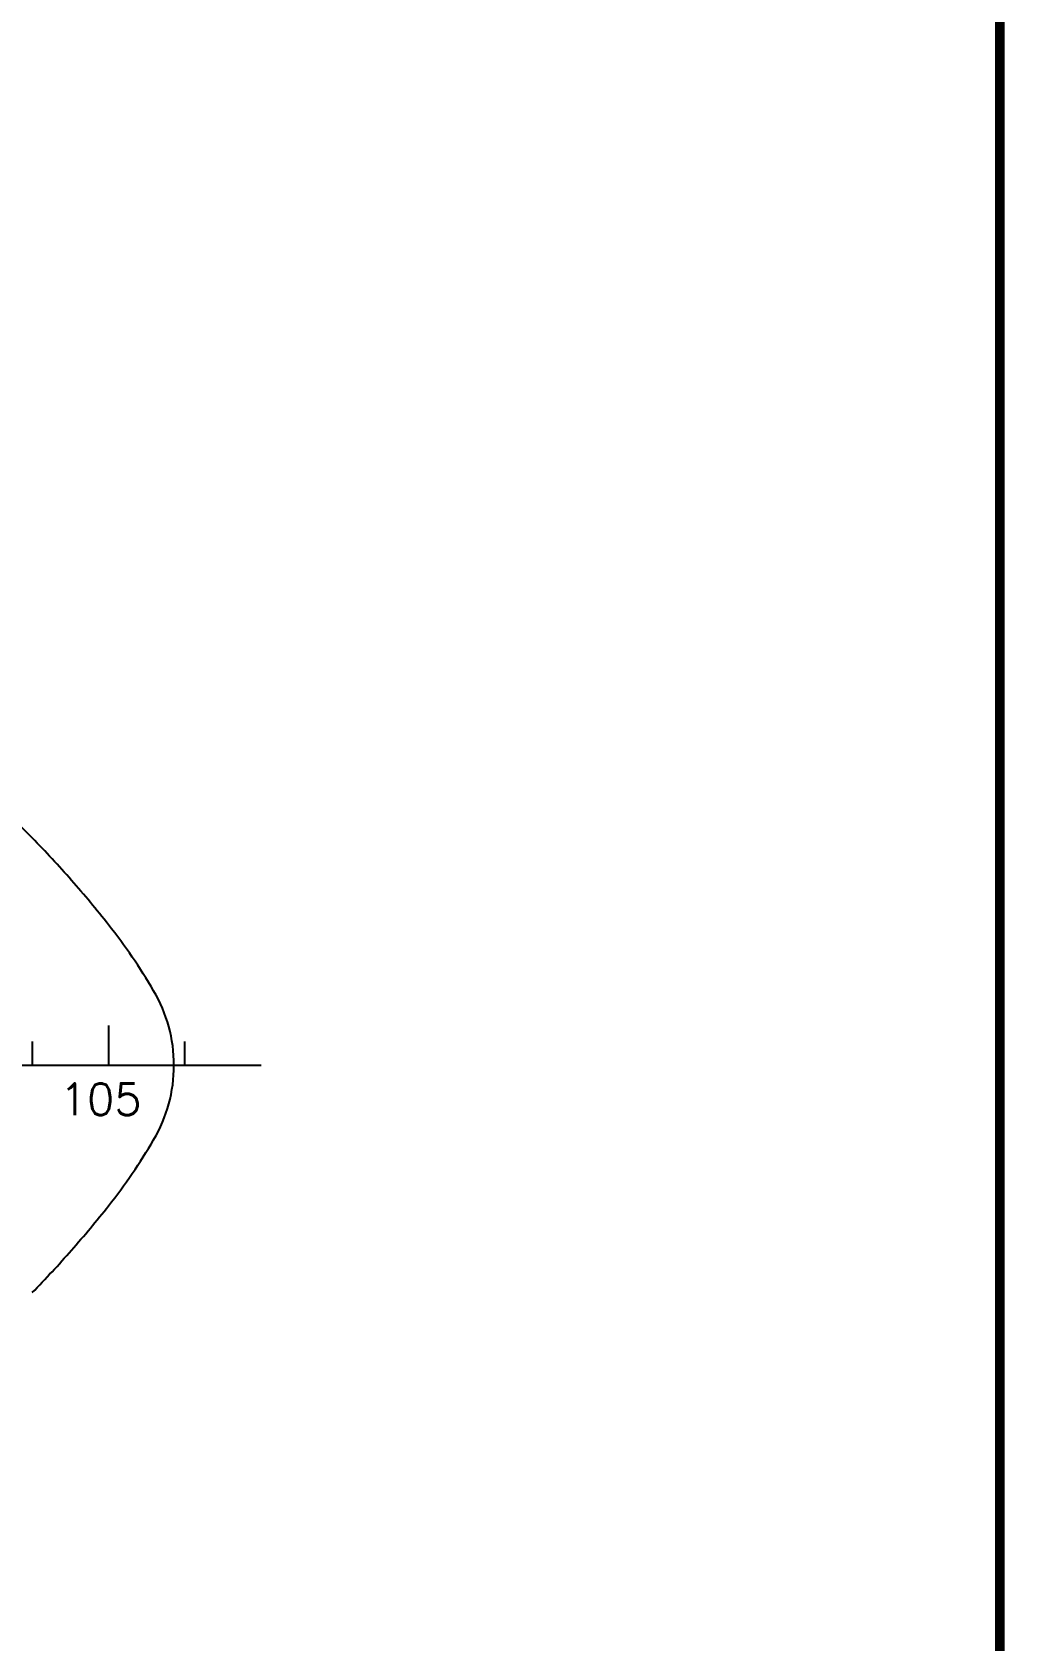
# Model space of a CAD drawing. Header units: millimetres. Extents: x 1638 to 3309, y -435 to 1865.
# Drawn here: x 2430.6 to 2470, y -397.4 to -332.2 of the extents above; entities that cross this region are included whole.
import ezdxf

# ---------------------------------------------------------------- set-up
doc = ezdxf.new("R2010")
doc.units = ezdxf.units.MM
doc.linetypes.add('HIDDEN', pattern=[9.525, 6.35, -3.175])
doc.layers.add('ballast', color=1, linetype='HIDDEN', lineweight=25)
doc.layers.add('Template', color=7, linetype='Continuous', lineweight=0)
doc.layers.add('Frame', color=243, linetype='Continuous')
doc.styles.add('ROMANS', font='ROMANS.SHX')

# ---------------------------------------------------------------- blocks, each defined once
blk = doc.blocks.new('EXISTING BALLAST SYSTEM')
at = {"color": 8}
for centre, radius, start, end in [((2391.571, -402.89), 54.492, 44.3057, 52.95212), ((2398.751, -395.883), 44.46, 41.2823, 44.30574), ((2398.351, -396.266), 45.013, 38.32438, 41.31252), ((2415.051, -383.044), 23.712, 30.45807, 38.28392), ((2430.36, -374.044), 5.954, 0.0014, 30.4837), ((2430.36, -374.044), 5.954, 329.5163, 359.9986), ((2415.051, -365.044), 23.712, 321.71608, 329.54193), ((2398.351, -351.822), 45.013, 318.68748, 321.67562), ((2398.751, -352.205), 44.46, 315.69426, 318.7177), ((2391.571, -345.198), 54.492, 307.04788, 315.6943)]:
    blk.add_arc(centre, radius, start, end, dxfattribs=at)
at = {"layer": 'Frame', "color": 8}
for p, q in [((2433.668, -374.044), (2433.668, -372.435)), ((2430.577, -374.044), (2430.577, -373.078)), ((2436.759, -374.044), (2436.759, -373.078)), ((2313.13, -374.044), (2439.85, -374.044))]:
    blk.add_line(p, q, dxfattribs=at)
at = {"layer": 'Frame', "color": 8, "style": 'ROMANS'}
blk.add_text('105', height=1.2878, dxfattribs=at).set_placement((2431.685, -376.066))

msp = doc.modelspace()

# ---------------------------------------------------------------- linework, layer by layer
at = {"layer": 'Template', "const_width": 0.397}
msp.add_lwpolyline([(2469.788, -427.917), (2062.53, -427.917), (2062.53, -142.837), (2469.788, -142.837)], close=True, dxfattribs=at)

# ---------------------------------------------------------------- block references
at = {"layer": 'ballast'}
msp.add_blockref('EXISTING BALLAST SYSTEM', (0, 0), dxfattribs=at)

doc.saveas('drawing.dxf')
